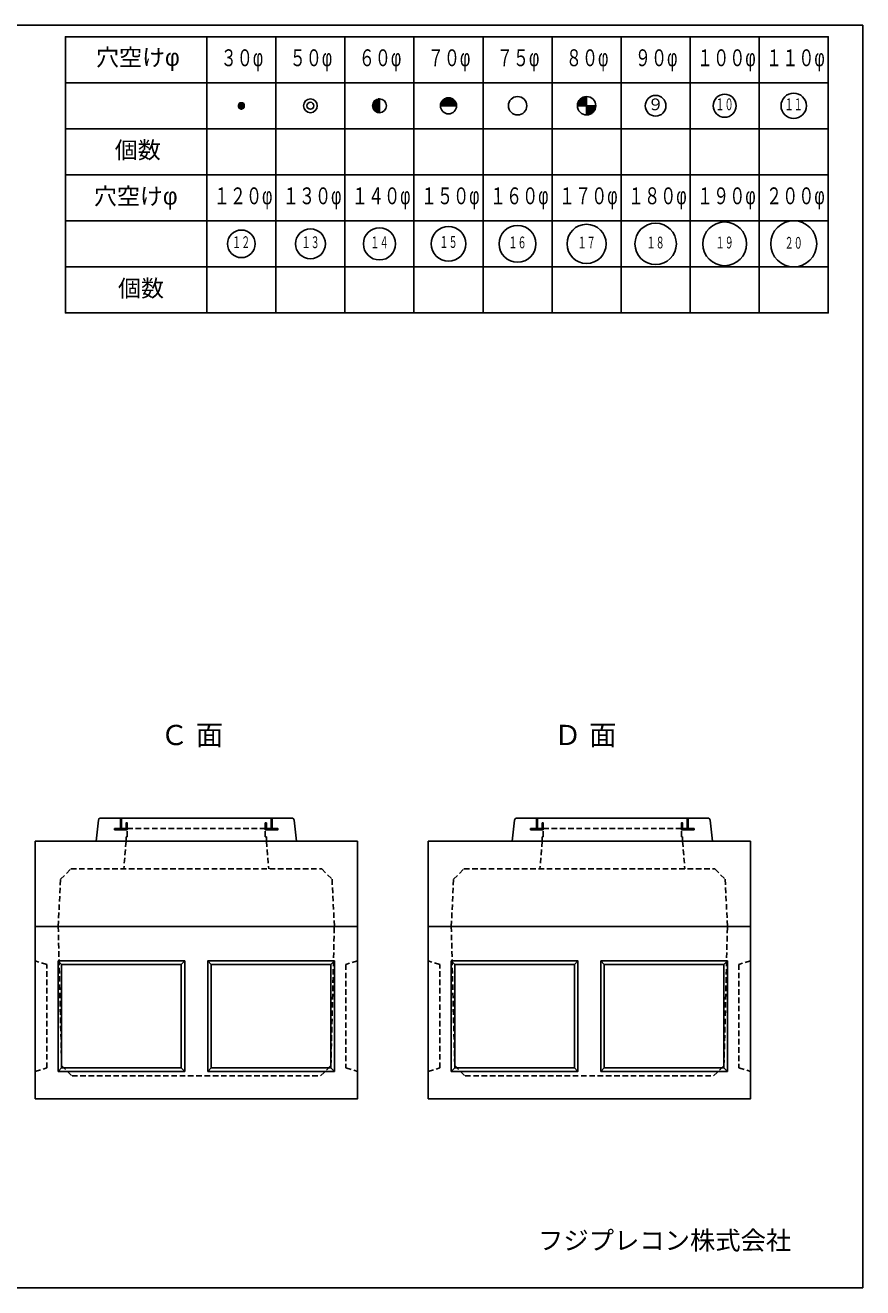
# Model space of a CAD drawing. Units: millimetres, scale not verified. Extents: x -3704 to 3796, y -2790 to 2696.
# Drawn here: x 157 to 3796, y -2790 to 2696 of the extents above; entities that cross this region are included whole.
import ezdxf
from ezdxf.enums import TextEntityAlignment as Align

# ---------------------------------------------------------------- set-up
doc = ezdxf.new("R2010")
doc.units = ezdxf.units.MM
doc.header["$LTSCALE"] = 20
doc.linetypes.add('DASHED1', pattern=[1.8, 1.2, -0.6])
doc.layers.add('0-0_レイヤ_1', color=7, linetype='Continuous')
doc.styles.add('HG丸ｺﾞｼｯｸM-PRO', font='')
doc.styles.add('ＭＳ ゴシック', font='')
doc.styles.get('HG丸ｺﾞｼｯｸM-PRO').set_extended_font_data('HG丸ｺﾞｼｯｸM-PRO')
doc.styles.get('ＭＳ ゴシック').set_extended_font_data('MS Gothic')

msp = doc.modelspace()

# ---------------------------------------------------------------- linework, layer by layer
at = {"layer": '0-0_レイヤ_1'}
for p, q in [((3795.88, 2646.47), (3795.88, 2696.47)), ((945.88, 2646.47), (945.88, 1446.47)), ((1245.88, 2646.47), (1245.88, 1446.47)), ((1545.88, 2646.47), (1545.88, 1446.47)), ((1845.88, 2646.47), (1845.88, 1446.47)), ((2145.88, 2646.47), (2145.88, 1446.47)), ((2445.88, 2646.47), (2445.88, 1446.47)), ((2745.88, 2646.47), (2745.88, 1446.47)), ((3045.88, 2646.47), (3045.88, 1446.47)), ((3345.88, 2646.47), (3345.88, 1446.47)), ((3795.88, 2646.47), (3795.88, -2568.82)), ((331.45, 2446.47), (945.88, 2446.47)), ((945.88, 2446.47), (3645.88, 2446.47)), ((1089.41, 2360), (1102.36, 2360)), ((1669.11, 2360), (1695.88, 2360)), ((1670.21, 2362), (1695.88, 2362)), ((1671.54, 2364), (1695.88, 2364)), ((1673.11, 2366), (1695.88, 2366)), ((1674.99, 2368), (1695.88, 2368)), ((1677.27, 2370), (1695.88, 2370)), ((1680.13, 2372), (1695.88, 2372)), ((1683.96, 2374), (1695.88, 2374)), ((1690.59, 2376), (1695.88, 2376)), ((1695.88, 2316.47), (1695.88, 2376.47)), ((1963.6, 2360), (2028.16, 2360)), ((1964.52, 2362), (2027.25, 2362)), ((1965.59, 2364), (2026.18, 2364)), ((1966.84, 2366), (2024.93, 2366)), ((1968.29, 2368), (2023.48, 2368)), ((1969.97, 2370), (2021.79, 2370)), ((1971.94, 2372), (2019.82, 2372)), ((1974.27, 2374), (2017.5, 2374)), ((1977.09, 2376), (2014.67, 2376)), ((1980.69, 2378), (2011.08, 2378)), ((1985.84, 2380), (2005.92, 2380)), ((2558.24, 2360), (2595.88, 2360)), ((2559.02, 2362), (2595.88, 2362)), ((2559.93, 2364), (2595.88, 2364)), ((2560.97, 2366), (2595.88, 2366)), ((2562.17, 2368), (2595.88, 2368)), ((2563.53, 2370), (2595.88, 2370)), ((2565.09, 2372), (2595.88, 2372)), ((2566.86, 2374), (2595.88, 2374)), ((2568.9, 2376), (2595.88, 2376)), ((2571.27, 2378), (2595.88, 2378)), ((2574.07, 2380), (2595.88, 2380)), ((2577.51, 2382), (2595.88, 2382)), ((2582.04, 2384), (2595.88, 2384)), ((2589.76, 2386), (2595.88, 2386)), ((1080.89, 2346), (1110.87, 2346)), ((1080.96, 2348), (1110.8, 2348)), ((1081.09, 2344), (1110.68, 2344)), ((1081.3, 2350), (1110.46, 2350)), ((1081.56, 2342), (1110.2, 2342)), ((1081.94, 2352), (1109.83, 2352)), ((1082.35, 2340), (1109.41, 2340)), ((1082.91, 2354), (1108.86, 2354)), ((1083.5, 2338), (1108.26, 2338)), ((1084.3, 2356), (1107.47, 2356)), ((1085.14, 2336), (1106.62, 2336)), ((1086.29, 2358), (1105.48, 2358)), ((1087.55, 2334), (1104.22, 2334)), ((1091.93, 2332), (1099.83, 2332)), ((1665.89, 2346), (1695.88, 2346)), ((1665.92, 2348), (1695.88, 2348)), ((1665.98, 2344), (1695.88, 2344)), ((1666.09, 2350), (1695.88, 2350)), ((1666.22, 2342), (1695.88, 2342)), ((1666.4, 2352), (1695.88, 2352)), ((1666.59, 2340), (1695.88, 2340)), ((1666.84, 2354), (1695.88, 2354)), ((1667.1, 2338), (1695.88, 2338)), ((1667.44, 2356), (1695.88, 2356)), ((1667.77, 2336), (1695.88, 2336)), ((1668.19, 2358), (1695.88, 2358)), ((1668.6, 2334), (1695.88, 2334)), ((1669.6, 2332), (1695.88, 2332)), ((1670.81, 2330), (1695.88, 2330)), ((1672.24, 2328), (1695.88, 2328)), ((1673.95, 2326), (1695.88, 2326)), ((1676.01, 2324), (1695.88, 2324)), ((1678.53, 2322), (1695.88, 2322)), ((1681.76, 2320), (1695.88, 2320)), ((1686.43, 2318), (1695.88, 2318)), ((1960.88, 2346.47), (2030.88, 2346.47)), ((1960.92, 2348), (2030.85, 2348)), ((1961.06, 2350), (2030.7, 2350)), ((1961.32, 2352), (2030.44, 2352)), ((1961.7, 2354), (2030.06, 2354)), ((1962.2, 2356), (2029.56, 2356)), ((1962.84, 2358), (2028.93, 2358)), ((2555.91, 2348), (2595.88, 2348)), ((2556.04, 2350), (2595.88, 2350)), ((2556.27, 2352), (2595.88, 2352)), ((2556.6, 2354), (2595.88, 2354)), ((2557.03, 2356), (2595.88, 2356)), ((2557.58, 2358), (2595.88, 2358)), ((2595.88, 2346), (2635.88, 2346)), ((2595.88, 2344), (2635.81, 2344)), ((2595.88, 2342), (2635.63, 2342)), ((2595.88, 2340), (2635.36, 2340)), ((2595.88, 2338), (2634.98, 2338)), ((2595.88, 2336), (2634.49, 2336)), ((2595.88, 2334), (2633.89, 2334)), ((2595.88, 2332), (2633.17, 2332)), ((2595.88, 2330), (2632.33, 2330)), ((2595.88, 2328), (2631.36, 2328)), ((2595.88, 2326), (2630.25, 2326)), ((2595.88, 2324), (2628.97, 2324)), ((2595.88, 2322), (2627.52, 2322)), ((2595.88, 2320), (2625.87, 2320)), ((2595.88, 2318), (2623.98, 2318)), ((2595.88, 2316), (2621.8, 2316)), ((2595.88, 2314), (2619.24, 2314)), ((2595.88, 2312), (2616.17, 2312)), ((2595.88, 2310), (2612.31, 2310)), ((2595.88, 2308), (2606.84, 2308)), ((331.45, 2246.47), (945.88, 2246.47)), ((945.88, 2246.47), (3645.88, 2246.47)), ((331.45, 2046.47), (945.88, 2046.47)), ((945.88, 2046.47), (3645.88, 2046.47)), ((331.45, 1846.47), (945.88, 1846.47)), ((945.88, 1846.47), (3645.88, 1846.47)), ((331.45, 1646.47), (945.88, 1646.47)), ((945.88, 1646.47), (3645.88, 1646.47)), ((464.88, -850), (474.88, -757.5)), ((1317.38, -750), (482.38, -750)), ((569.88, -752), (574.88, -752)), ((569.88, -754), (574.88, -754)), ((569.88, -756), (574.88, -756)), ((569.88, -758), (574.88, -758)), ((569.88, -760), (574.88, -760)), ((569.88, -762), (574.88, -762)), ((569.88, -764), (574.88, -764)), ((569.88, -766), (574.88, -766)), ((569.88, -768), (574.88, -768)), ((1224.88, -752), (1229.88, -752)), ((1224.88, -754), (1229.88, -754)), ((1224.88, -756), (1229.88, -756)), ((1224.88, -758), (1229.88, -758)), ((1224.88, -760), (1229.88, -760)), ((1224.88, -762), (1229.88, -762)), ((1224.88, -764), (1229.88, -764)), ((1224.88, -766), (1229.88, -766)), ((1224.88, -768), (1229.88, -768)), ((1334.88, -850), (1324.88, -757.5)), ((2272.88, -850), (2282.88, -757.5)), ((3125.38, -750), (2290.38, -750)), ((2377.88, -752), (2382.88, -752)), ((2377.88, -754), (2382.88, -754)), ((2377.88, -756), (2382.88, -756)), ((2377.88, -758), (2382.88, -758)), ((2377.88, -760), (2382.88, -760)), ((2377.88, -762), (2382.88, -762)), ((2377.88, -764), (2382.88, -764)), ((2377.88, -766), (2382.88, -766)), ((2377.88, -768), (2382.88, -768)), ((3032.88, -752), (3037.88, -752)), ((3032.88, -754), (3037.88, -754)), ((3032.88, -756), (3037.88, -756)), ((3032.88, -758), (3037.88, -758)), ((3032.88, -760), (3037.88, -760)), ((3032.88, -762), (3037.88, -762)), ((3032.88, -764), (3037.88, -764)), ((3032.88, -766), (3037.88, -766)), ((3032.88, -768), (3037.88, -768)), ((3142.88, -850), (3132.88, -757.5)), ((544.88, -796), (594.88, -796)), ((544.88, -798), (594.88, -798)), ((544.88, -800), (594.88, -800)), ((569.88, -770), (574.88, -770)), ((569.88, -772), (574.88, -772)), ((569.88, -774), (574.88, -774)), ((569.88, -776), (574.88, -776)), ((569.88, -778), (574.88, -778)), ((569.88, -780), (574.88, -780)), ((569.88, -782), (574.88, -782)), ((569.88, -784), (574.88, -784)), ((569.88, -786), (574.88, -786)), ((569.88, -788), (574.88, -788)), ((569.88, -790), (574.88, -790)), ((569.88, -792), (574.88, -792)), ((569.88, -794), (574.88, -794)), ((594.88, -770), (599.88, -770)), ((594.88, -772), (599.88, -772)), ((594.88, -774), (599.88, -774)), ((594.88, -776), (599.88, -776)), ((594.88, -778), (599.88, -778)), ((594.88, -780), (599.88, -780)), ((594.88, -782), (599.88, -782)), ((594.88, -784), (599.88, -784)), ((594.88, -786), (599.88, -786)), ((594.88, -788), (599.88, -788)), ((594.88, -790), (599.88, -790)), ((594.88, -792), (599.88, -792)), ((594.88, -794), (599.88, -794)), ((594.88, -796), (599.88, -796)), ((594.88, -798), (599.88, -798)), ((594.88, -800), (599.88, -800)), ((1199.88, -770), (1204.88, -770)), ((1199.88, -772), (1204.88, -772)), ((1199.88, -774), (1204.88, -774)), ((1199.88, -776), (1204.88, -776)), ((1199.88, -778), (1204.88, -778)), ((1199.88, -780), (1204.88, -780)), ((1199.88, -782), (1204.88, -782)), ((1199.88, -784), (1204.88, -784)), ((1199.88, -786), (1204.88, -786)), ((1199.88, -788), (1204.88, -788)), ((1199.88, -790), (1204.88, -790)), ((1199.88, -792), (1204.88, -792)), ((1199.88, -794), (1204.88, -794)), ((1199.88, -796), (1254.88, -796)), ((1199.88, -798), (1254.88, -798)), ((1224.88, -770), (1229.88, -770)), ((1224.88, -772), (1229.88, -772)), ((1224.88, -774), (1229.88, -774)), ((1224.88, -776), (1229.88, -776)), ((1224.88, -778), (1229.88, -778)), ((1224.88, -780), (1229.88, -780)), ((1224.88, -782), (1229.88, -782)), ((1224.88, -784), (1229.88, -784)), ((1224.88, -786), (1229.88, -786)), ((1224.88, -788), (1229.88, -788)), ((1224.88, -790), (1229.88, -790)), ((1224.88, -792), (1229.88, -792)), ((1224.88, -794), (1229.88, -794)), ((2352.88, -796), (2402.88, -796)), ((2352.88, -798), (2402.88, -798)), ((2352.88, -800), (2402.88, -800)), ((2377.88, -770), (2382.88, -770)), ((2377.88, -772), (2382.88, -772)), ((2377.88, -774), (2382.88, -774)), ((2377.88, -776), (2382.88, -776)), ((2377.88, -778), (2382.88, -778)), ((2377.88, -780), (2382.88, -780)), ((2377.88, -782), (2382.88, -782)), ((2377.88, -784), (2382.88, -784)), ((2377.88, -786), (2382.88, -786)), ((2377.88, -788), (2382.88, -788)), ((2377.88, -790), (2382.88, -790)), ((2377.88, -792), (2382.88, -792)), ((2377.88, -794), (2382.88, -794)), ((2402.88, -770), (2407.88, -770)), ((2402.88, -772), (2407.88, -772)), ((2402.88, -774), (2407.88, -774)), ((2402.88, -776), (2407.88, -776)), ((2402.88, -778), (2407.88, -778)), ((2402.88, -780), (2407.88, -780)), ((2402.88, -782), (2407.88, -782)), ((2402.88, -784), (2407.88, -784)), ((2402.88, -786), (2407.88, -786)), ((2402.88, -788), (2407.88, -788)), ((2402.88, -790), (2407.88, -790)), ((2402.88, -792), (2407.88, -792)), ((2402.88, -794), (2407.88, -794)), ((2402.88, -796), (2407.88, -796)), ((2402.88, -798), (2407.88, -798)), ((2402.88, -800), (2407.88, -800)), ((3007.88, -770), (3012.88, -770)), ((3007.88, -772), (3012.88, -772)), ((3007.88, -774), (3012.88, -774)), ((3007.88, -776), (3012.88, -776)), ((3007.88, -778), (3012.88, -778)), ((3007.88, -780), (3012.88, -780)), ((3007.88, -782), (3012.88, -782)), ((3007.88, -784), (3012.88, -784)), ((3007.88, -786), (3012.88, -786)), ((3007.88, -788), (3012.88, -788)), ((3007.88, -790), (3012.88, -790)), ((3007.88, -792), (3012.88, -792)), ((3007.88, -794), (3012.88, -794)), ((3007.88, -796), (3062.88, -796)), ((3007.88, -798), (3062.88, -798)), ((3032.88, -770), (3037.88, -770)), ((3032.88, -772), (3037.88, -772)), ((3032.88, -774), (3037.88, -774)), ((3032.88, -776), (3037.88, -776)), ((3032.88, -778), (3037.88, -778)), ((3032.88, -780), (3037.88, -780)), ((3032.88, -782), (3037.88, -782)), ((3032.88, -784), (3037.88, -784)), ((3032.88, -786), (3037.88, -786)), ((3032.88, -788), (3037.88, -788)), ((3032.88, -790), (3037.88, -790)), ((3032.88, -792), (3037.88, -792)), ((3032.88, -794), (3037.88, -794)), ((299.88, -1370), (314.88, -1385)), ((834.88, -1385), (849.88, -1370)), ((949.88, -1370), (964.88, -1385)), ((1499.88, -1370), (1484.88, -1385)), ((2007.88, -1370), (2022.88, -1385)), ((2542.88, -1385), (2557.88, -1370)), ((2657.88, -1370), (2672.88, -1385)), ((3207.88, -1370), (3192.88, -1385)), ((299.88, -1850), (314.88, -1835)), ((849.88, -1850), (834.88, -1835)), ((949.88, -1850), (964.88, -1835)), ((1499.88, -1850), (1484.88, -1835)), ((2007.88, -1850), (2022.88, -1835)), ((2557.88, -1850), (2542.88, -1835)), ((2657.88, -1850), (2672.88, -1835)), ((3207.88, -1850), (3192.88, -1835)), ((3795.88, -2740.32), (3795.88, -2568.82))]:
    msp.add_line(p, q, dxfattribs=at)
at = {"layer": '0-0_レイヤ_1', "linetype": 'DASHED1'}
for p, q in [((599.88, -795), (1199.88, -795)), ((2407.88, -795), (3007.88, -795)), ((594.88, -850), (584.88, -970)), ((1204.88, -850), (1214.88, -970)), ((2402.88, -850), (2392.88, -970)), ((3012.88, -850), (3022.88, -970))]:
    msp.add_line(p, q, dxfattribs=at)
at = {"layer": '0-0_レイヤ_1'}
for points in [[(-3532.94, 2696.47), (3545.88, 2696.47), (3795.88, 2696.47)], [(945.88, 2646.47), (331.45, 2646.47), (331.45, 1446.47), (945.88, 1446.47)], [(945.88, 1446.47), (3645.88, 1446.47), (3645.88, 2646.47), (945.88, 2646.47)], [(2595.88, 2386.47), (2595.88, 2346.47), (2555.88, 2346.47)], [(2595.88, 2306.47), (2595.88, 2346.47), (2635.88, 2346.47)], [(474.88, -757.5), (476.89, -752.18), (482.38, -750)], [(574.88, -795), (574.88, -750), (569.88, -750), (569.88, -795)], [(1324.88, -757.5), (1322.43, -751.85), (1317.38, -750)], [(2282.88, -757.5), (2284.89, -752.18), (2290.38, -750)], [(2382.88, -795), (2382.88, -750), (2377.88, -750), (2377.88, -795)], [(3132.88, -757.5), (3130.43, -751.85), (3125.38, -750)], [(594.88, -795), (544.88, -795), (544.88, -800), (594.88, -800)], [(2402.88, -795), (2352.88, -795), (2352.88, -800), (2402.88, -800)], [(-3532.94, -2790.32), (3545.88, -2790.32), (3795.88, -2790.32), (3795.88, -2740.32)]]:
    msp.add_lwpolyline(points, dxfattribs=at)
at = {"layer": '0-0_レイヤ_1', "linetype": 'DASHED1'}
for points in [[(594.88, -850), (594.88, -830), (599.88, -830), (599.88, -770), (594.88, -770), (594.88, -795), (574.88, -795), (574.88, -750), (569.88, -750), (569.88, -795), (544.88, -795), (544.88, -800), (599.88, -800)], [(1204.88, -850), (1204.88, -830), (1199.88, -830), (1199.88, -770), (1204.88, -770), (1204.88, -795), (1224.88, -795), (1224.88, -750), (1229.88, -750), (1229.88, -795), (1254.88, -795), (1254.88, -800), (1199.88, -800)], [(2402.88, -850), (2402.88, -830), (2407.88, -830), (2407.88, -770), (2402.88, -770), (2402.88, -795), (2382.88, -795), (2382.88, -750), (2377.88, -750), (2377.88, -795), (2352.88, -795), (2352.88, -800), (2407.88, -800)], [(3012.88, -850), (3012.88, -830), (3007.88, -830), (3007.88, -770), (3012.88, -770), (3012.88, -795), (3032.88, -795), (3032.88, -750), (3037.88, -750), (3037.88, -795), (3062.88, -795), (3062.88, -800), (3007.88, -800)], [(299.88, -1220), (309.88, -1015), (354.88, -970), (1444.88, -970), (1489.88, -1015), (1499.88, -1220)], [(2007.88, -1220), (2017.88, -1015), (2062.88, -970), (3152.88, -970), (3197.88, -1015), (3207.88, -1220)], [(299.88, -1220), (314.88, -1825), (359.88, -1870), (1439.88, -1870), (1484.88, -1825), (1499.88, -1220)], [(2007.88, -1220), (2022.88, -1825), (2067.88, -1870), (3147.88, -1870), (3192.88, -1825), (3207.88, -1220)], [(199.88, -1850), (249.88, -1835), (249.88, -1385), (199.88, -1370)], [(1599.88, -1370), (1549.88, -1385), (1549.88, -1835), (1599.88, -1850)], [(1907.88, -1850), (1957.88, -1835), (1957.88, -1385), (1907.88, -1370)], [(3307.88, -1370), (3257.88, -1385), (3257.88, -1835), (3307.88, -1850)]]:
    msp.add_lwpolyline(points, dxfattribs=at)
at = {"layer": '0-0_レイヤ_1'}
for points in [[(1224.88, -795), (1229.88, -795), (1229.88, -750), (1224.88, -750)], [(3032.88, -795), (3037.88, -795), (3037.88, -750), (3032.88, -750)], [(599.88, -800), (599.88, -770), (594.88, -770), (594.88, -800)], [(1199.88, -795), (1204.88, -795), (1204.88, -770), (1199.88, -770)], [(1199.88, -795), (1254.88, -795), (1254.88, -800), (1199.88, -800)], [(2407.88, -800), (2407.88, -770), (2402.88, -770), (2402.88, -800)], [(3007.88, -795), (3012.88, -795), (3012.88, -770), (3007.88, -770)], [(3007.88, -795), (3062.88, -795), (3062.88, -800), (3007.88, -800)], [(199.88, -1220), (199.88, -850), (1599.88, -850), (1599.88, -1220)], [(1907.88, -1220), (1907.88, -850), (3307.88, -850), (3307.88, -1220)], [(199.88, -1970), (199.88, -1220), (1599.88, -1220), (1599.88, -1970)], [(1907.88, -1970), (1907.88, -1220), (3307.88, -1220), (3307.88, -1970)], [(299.88, -1370), (849.88, -1370), (849.88, -1850), (299.88, -1850)], [(949.88, -1850), (949.88, -1370), (1499.88, -1370), (1499.88, -1850)], [(2007.88, -1370), (2557.88, -1370), (2557.88, -1850), (2007.88, -1850)], [(2657.88, -1850), (2657.88, -1370), (3207.88, -1370), (3207.88, -1850)], [(834.88, -1835), (834.88, -1385), (314.88, -1385), (314.88, -1835)], [(964.88, -1835), (964.88, -1385), (1484.88, -1385), (1484.88, -1835)], [(2542.88, -1835), (2542.88, -1385), (2022.88, -1385), (2022.88, -1835)], [(2672.88, -1835), (2672.88, -1385), (3192.88, -1385), (3192.88, -1835)]]:
    msp.add_lwpolyline(points, close=True, dxfattribs=at)
for centre, radius in [((1395.88, 2346.47), 30), ((1395.88, 2346.47), 15), ((1695.88, 2346.47), 30), ((1995.88, 2346.47), 35), ((2295.88, 2346.47), 40), ((2595.88, 2346.47), 40), ((2895.88, 2346.47), 45), ((3195.88, 2346.47), 50), ((3495.88, 2346.47), 55), ((1395.88, 1746.47), 65), ((1695.88, 1746.47), 70), ((1995.88, 1746.47), 75), ((2295.88, 1746.47), 80), ((2595.88, 1746.47), 85), ((2895.88, 1746.47), 90), ((3195.88, 1746.47), 95), ((3495.88, 1746.47), 100), ((1095.88, 1746.47), 60)]:
    msp.add_circle(centre, radius, dxfattribs=at)

# ---------------------------------------------------------------- texts
for s, height, style, p in [('穴空けφ', 73.31, 'HG丸ｺﾞｼｯｸM-PRO', (464.21, 2498.28)), ('９', 51.32, 'HG丸ｺﾞｼｯｸM-PRO', (2860.89, 2311.57)), ('個数', 73.31, 'HG丸ｺﾞｼｯｸM-PRO', (545.73, 2095.35)), ('穴空けφ', 73.31, 'HG丸ｺﾞｼｯｸM-PRO', (454.89, 1895.05)), ('個数', 73.31, 'HG丸ｺﾞｼｯｸM-PRO', (559.7, 1494.45)), ('Ｃ 面', 87.98, 'HG丸ｺﾞｼｯｸM-PRO', (744.44, -458.45)), ('Ｄ 面', 87.98, 'HG丸ｺﾞｼｯｸM-PRO', (2453.8, -458.45)), ('フジプレコン株式会社', 80.65, 'ＭＳ ゴシック', (2385.06, -2649.21))]:
    msp.add_text(s, height=height, dxfattribs=dict(at, style=style)).set_placement(p, align=Align.BOTTOM_LEFT)
at = {"layer": '0-0_レイヤ_1', "style": 'HG丸ｺﾞｼｯｸM-PRO'}
for s, height, width, p in [('３０φ', 73.31, 0.7, (1005.88, 2496.47)), ('５０φ', 73.31, 0.7, (1305.88, 2496.47)), ('６０φ', 73.31, 0.7, (1605.88, 2496.47)), ('７０φ', 73.31, 0.7, (1905.88, 2496.47)), ('７５φ', 73.31, 0.7, (2205.88, 2496.47)), ('８０φ', 73.31, 0.7, (2505.88, 2496.47)), ('９０φ', 73.31, 0.7, (2805.88, 2496.47)), ('１００φ', 73.31, 0.7, (3075.88, 2496.47)), ('１１０φ', 73.31, 0.7, (3375.88, 2496.47)), ('１０', 51.32, 0.55, (3155.75, 2311.84)), ('１１', 51.32, 0.55, (3456.05, 2311.9)), ('１２０φ', 73.31, 0.7, (975.88, 1896.47)), ('１３０φ', 73.31, 0.7, (1275.88, 1896.47)), ('１４０φ', 73.31, 0.7, (1575.88, 1896.47)), ('１５０φ', 73.31, 0.7, (1875.88, 1896.47)), ('１７０φ', 73.31, 0.7, (2475.88, 1896.47)), ('１８０φ', 73.31, 0.7, (2775.88, 1896.47)), ('１９０φ', 73.31, 0.7, (3075.88, 1896.47)), ('２００φ', 73.31, 0.7, (3375.88, 1896.47)), ('１２', 51.32, 0.55, (1055.5, 1712.62)), ('１３', 51.32, 0.55, (1357.09, 1712.33)), ('１４', 51.32, 0.55, (1656.44, 1711.81)), ('１５', 51.32, 0.55, (1956.61, 1713.44)), ('１６', 51.32, 0.55, (2256.14, 1711.64)), ('１７', 51.32, 0.55, (2556.54, 1711.06)), ('１８', 51.32, 0.55, (2856.32, 1711.06)), ('１９', 51.32, 0.55, (3156.36, 1711.02)), ('２０', 51.32, 0.55, (3456.18, 1709.76))]:
    msp.add_text(s, height=height, dxfattribs=dict(at, width=width)).set_placement(p, align=Align.BOTTOM_LEFT)
at = {"layer": '0-0_レイヤ_1', "style": 'HG丸ｺﾞｼｯｸM-PRO', "width": 0.7}
msp.add_text('１６０φ', height=73.31, rotation=0.001, dxfattribs=at).set_placement((2175.88, 1896.47), align=Align.BOTTOM_LEFT)

doc.saveas('drawing.dxf')
